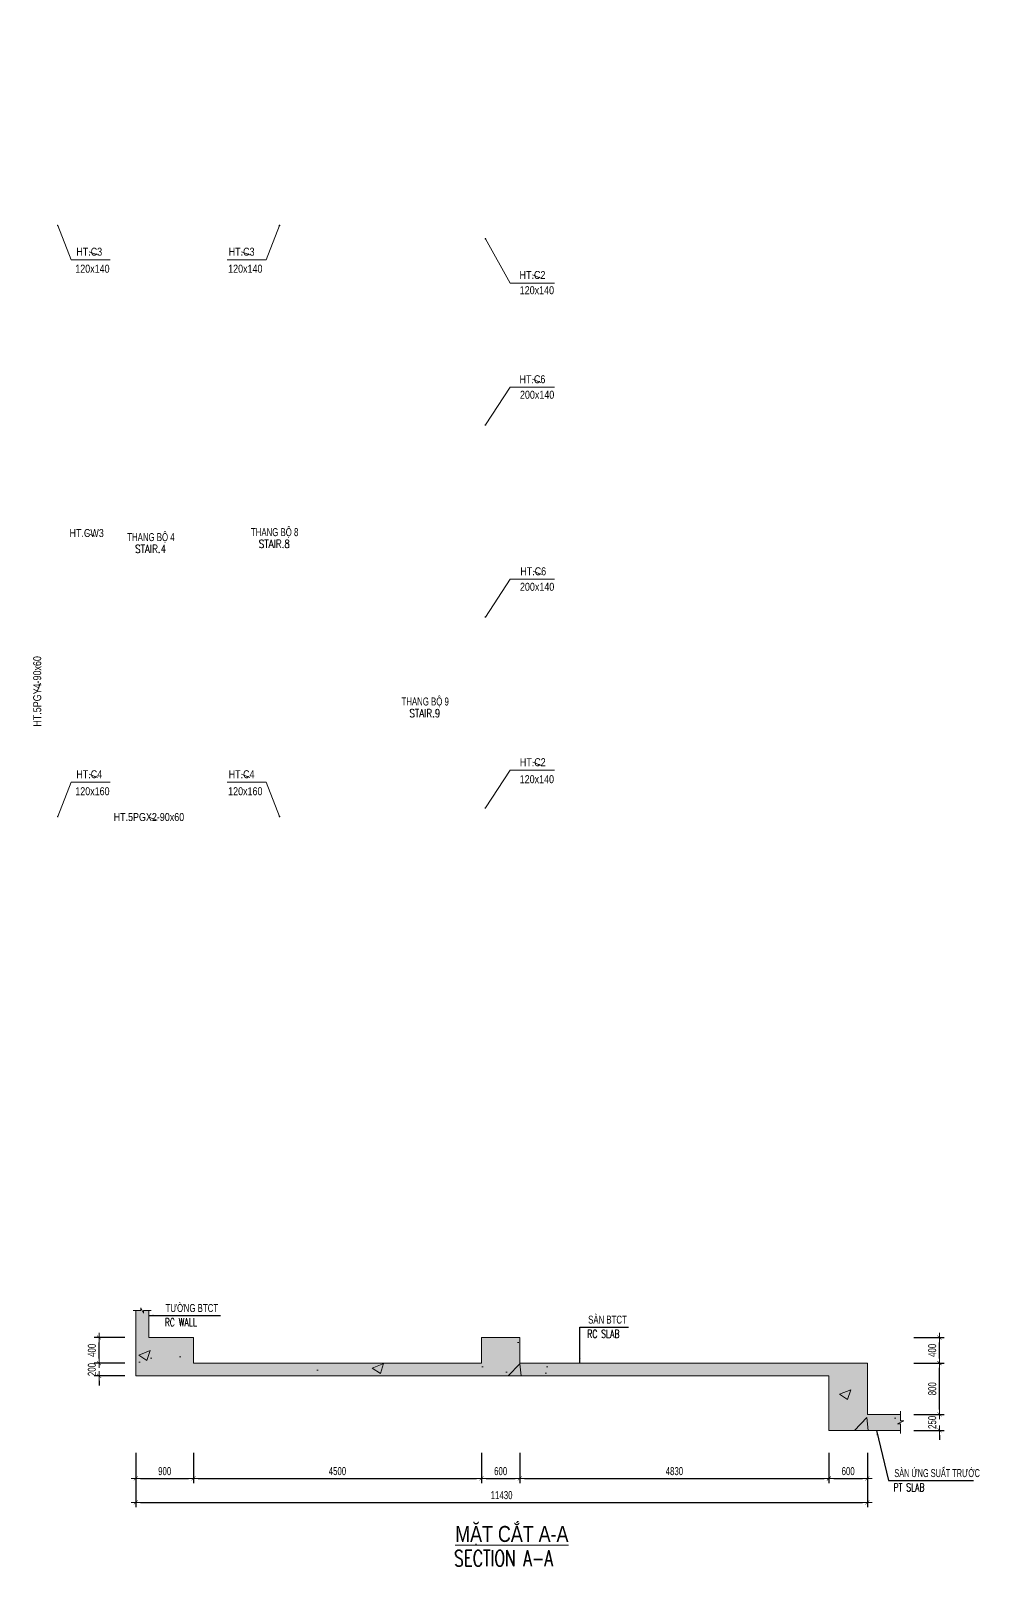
# Model space of a CAD drawing. Header units: millimetres. Extents: x 113821 to 215784, y -27310 to 46678.
# Drawn here: x 170285 to 215784, y -25287 to 46678 of the extents above; entities that cross this region are included whole.
import ezdxf
from ezdxf.enums import TextEntityAlignment as Align

# ---------------------------------------------------------------- set-up
doc = ezdxf.new("R2010")
doc.units = ezdxf.units.MM
doc.layers.get('Defpoints').update_dxf_attribs({"color": 151, "lineweight": 9})
for name, color, linetype, lineweight in [('$0$NDC_S_ANNO', 7, 'Continuous', 20), ('$0$NDC_S_DIM', 1, 'Continuous', 15), ('NDC_S_BEAM NAME', 7, 'Continuous', 9), ('NDC_S_COLUMN NAME', 7, 'Continuous', 9), ('NDC_S_DIM', 1, 'Continuous', 15), ('NDC_S_ENG TEXT', 2, 'Continuous', 20), ('NDC_S_ENG TITLE', 3, 'Continuous', 20), ('NDC_S_HATCH MATERIAL', 8, 'Continuous', 13), ('NDC_S_LEADER', 1, 'Continuous', 15), ('NDC_S_VN TEXT', 7, 'Continuous', 20)]:
    doc.layers.add(name, color=color, linetype=linetype, lineweight=lineweight)
doc.styles.add('$0$ARIAL', font='arial.ttf', dxfattribs={"width": 0.8})
doc.styles.add('$0$NDC_DIM', font='', dxfattribs={"width": 0.75})
doc.styles.add('$0$NDC_EN TXT', font='romans.shx', dxfattribs={"width": 0.8})
doc.styles.add('NDC_BAR 2', font='romans.shx', dxfattribs={"width": 0.8})
doc.styles.add('NDC_DIM', font='', dxfattribs={"width": 0.75})
doc.styles.add('NDC_VIE TXT', font='arial.ttf', dxfattribs={"width": 0.8})
doc.styles.get('$0$NDC_DIM').set_extended_font_data('Dotum')
doc.styles.get('NDC_DIM').set_extended_font_data('Dotum')
doc.dimstyles.new('$0$NDC_dim_iso', dxfattribs={"dimtxt": 2.5, "dimasz": 1, "dimexe": 1.5, "dimexo": 2.5, "dimgap": 1, "dimtad": 1, "dimdec": 0, "dimzin": 0, "dimdsep": 46, "dimtxsty": '$0$NDC_DIM', "dimblk": '$0$DIMMARK', "dimcen": 0.09, "dimdle": 1.2, "dimclrd": 1, "dimclre": 1, "dimclrt": 3, "dimadec": 0, "dimazin": 0, "dimtfac": 1, "dimtdec": 0, "dimtix": 1, "dimtofl": 0, "dimtmove": 0, "dimatfit": 3, "dimfxl": 8, "dimfxlon": 1, "dimtolj": 1, "dimtzin": 0, "dimarcsym": 0})
doc.dimstyles.new('NDC_dim_150', dxfattribs={"dimscale": 150, "dimtxt": 2.5, "dimasz": 1.5, "dimexe": 1.5, "dimexo": 2.5, "dimgap": 1, "dimtad": 1, "dimdec": 0, "dimzin": 0, "dimdsep": 46, "dimtxsty": 'NDC_DIM', "dimblk": 'DIMMARK', "dimcen": 0.09, "dimdle": 1.2, "dimclrd": 1, "dimclre": 1, "dimclrt": 3, "dimadec": 0, "dimazin": 0, "dimtfac": 1, "dimtdec": 0, "dimtix": 1, "dimtofl": 0, "dimtmove": 0, "dimatfit": 3, "dimfxl": 8, "dimfxlon": 1, "dimtolj": 1, "dimtzin": 0, "dimarcsym": 0})
doc.dimstyles.new('NDC_dim_200', dxfattribs={"dimscale": 200, "dimtxt": 2.5, "dimasz": 1.5, "dimexe": 1.5, "dimexo": 2.5, "dimgap": 1, "dimtad": 1, "dimdec": 0, "dimzin": 0, "dimdsep": 46, "dimtxsty": 'NDC_DIM', "dimblk": 'DIMMARK', "dimcen": 0.09, "dimdle": 1.2, "dimclrd": 1, "dimclre": 1, "dimclrt": 3, "dimadec": 0, "dimazin": 0, "dimtfac": 1, "dimtdec": 0, "dimtix": 1, "dimtofl": 0, "dimtmove": 0, "dimatfit": 3, "dimfxl": 6, "dimfxlon": 1, "dimtolj": 1, "dimtzin": 0, "dimarcsym": 0})

# ---------------------------------------------------------------- blocks, each defined once
blk = doc.blocks.new('$0$DIMMARK')
at = {"layer": '$0$NDC_S_DIM', "color": 1}
blk.add_line((-1.5, 0), (1, 0), dxfattribs=at)
at = {"layer": '$0$NDC_S_DIM', "color": 2, "const_width": 0.1}
blk.add_lwpolyline([(-0.42, -0.42), (0.42, 0.42)], dxfattribs=at)
blk = doc.blocks.new('DIMMARK')
at = {"layer": 'NDC_S_DIM', "color": 1}
blk.add_line((-1.5, 0), (1, 0), dxfattribs=at)
at = {"layer": 'NDC_S_DIM', "color": 2, "const_width": 0.1}
blk.add_lwpolyline([(-0.42, -0.42), (0.42, 0.42)], dxfattribs=at)
blk = doc.blocks.new('*D19')
at = {"layer": 'Defpoints', "color": 0, "ltscale": 100, "transparency": 16777216}
for p in [(175215, -18916), (177915, -18916), (177915, -21167)]:
    blk.add_point(p, dxfattribs=at)
at = {"layer": 'NDC_S_DIM', "color": 1, "lineweight": -2, "ltscale": 100, "transparency": 16777216}
for p, q in [((175215, -19967), (175215, -21392)), ((177915, -19967), (177915, -21392)), ((175440, -21167), (177690, -21167))]:
    blk.add_line(p, q, dxfattribs=at)
at = {"layer": 'NDC_S_DIM', "color": 1, "lineweight": -2, "ltscale": 100, "transparency": 16777216, "xscale": 225, "yscale": 225, "zscale": 225, "rotation": 180}
blk.add_blockref('DIMMARK', (175215, -21167), dxfattribs=at)
at = {"layer": 'NDC_S_DIM', "color": 1, "lineweight": -2, "ltscale": 100, "transparency": 16777216, "xscale": 225, "yscale": 225, "zscale": 225}
blk.add_blockref('DIMMARK', (177915, -21167), dxfattribs=at)
at = {"layer": 'NDC_S_DIM', "color": 3, "ltscale": 100, "transparency": 16777216, "insert": (176565, -20829), "char_height": 375, "attachment_point": 5, "style": 'NDC_DIM'}
blk.add_mtext('\\A1;900', dxfattribs=at)
blk = doc.blocks.new('*D20')
at = {"layer": 'Defpoints', "color": 0, "ltscale": 100, "transparency": 16777216}
for p in [(177915, -18916), (191415, -18916), (191415, -21167)]:
    blk.add_point(p, dxfattribs=at)
at = {"layer": 'NDC_S_DIM', "color": 1, "lineweight": -2, "ltscale": 100, "transparency": 16777216}
for p, q in [((177915, -19967), (177915, -21392)), ((191415, -19967), (191415, -21392)), ((178140, -21167), (191190, -21167))]:
    blk.add_line(p, q, dxfattribs=at)
at = {"layer": 'NDC_S_DIM', "color": 1, "lineweight": -2, "ltscale": 100, "transparency": 16777216, "xscale": 225, "yscale": 225, "zscale": 225, "rotation": 180}
blk.add_blockref('DIMMARK', (177915, -21167), dxfattribs=at)
at = {"layer": 'NDC_S_DIM', "color": 1, "lineweight": -2, "ltscale": 100, "transparency": 16777216, "xscale": 225, "yscale": 225, "zscale": 225}
blk.add_blockref('DIMMARK', (191415, -21167), dxfattribs=at)
at = {"layer": 'NDC_S_DIM', "color": 3, "ltscale": 100, "transparency": 16777216, "insert": (184665, -20829), "char_height": 375, "attachment_point": 5, "style": 'NDC_DIM'}
blk.add_mtext('\\A1;4500', dxfattribs=at)
blk = doc.blocks.new('*D21')
at = {"layer": 'Defpoints', "color": 0, "ltscale": 100, "transparency": 16777216}
for p in [(191415, -18916), (193215, -18916), (193215, -21167)]:
    blk.add_point(p, dxfattribs=at)
at = {"layer": 'NDC_S_DIM', "color": 1, "lineweight": -2, "ltscale": 100, "transparency": 16777216}
for p, q in [((191415, -19967), (191415, -21392)), ((193215, -19967), (193215, -21392)), ((191640, -21167), (192990, -21167))]:
    blk.add_line(p, q, dxfattribs=at)
at = {"layer": 'NDC_S_DIM', "color": 1, "lineweight": -2, "ltscale": 100, "transparency": 16777216, "xscale": 225, "yscale": 225, "zscale": 225, "rotation": 180}
blk.add_blockref('DIMMARK', (191415, -21167), dxfattribs=at)
at = {"layer": 'NDC_S_DIM', "color": 1, "lineweight": -2, "ltscale": 100, "transparency": 16777216, "xscale": 225, "yscale": 225, "zscale": 225}
blk.add_blockref('DIMMARK', (193215, -21167), dxfattribs=at)
at = {"layer": 'NDC_S_DIM', "color": 3, "ltscale": 100, "transparency": 16777216, "insert": (192315, -20829), "char_height": 375, "attachment_point": 5, "style": 'NDC_DIM'}
blk.add_mtext('\\A1;600', dxfattribs=at)
blk = doc.blocks.new('*D22')
at = {"layer": 'Defpoints', "color": 0, "ltscale": 100, "transparency": 16777216}
for p in [(193215, -18916), (207705, -18916), (207705, -21167)]:
    blk.add_point(p, dxfattribs=at)
at = {"layer": 'NDC_S_DIM', "color": 1, "lineweight": -2, "ltscale": 100, "transparency": 16777216}
for p, q in [((193215, -19967), (193215, -21392)), ((207705, -19967), (207705, -21392)), ((193440, -21167), (207480, -21167))]:
    blk.add_line(p, q, dxfattribs=at)
at = {"layer": 'NDC_S_DIM', "color": 1, "lineweight": -2, "ltscale": 100, "transparency": 16777216, "xscale": 225, "yscale": 225, "zscale": 225, "rotation": 180}
blk.add_blockref('DIMMARK', (193215, -21167), dxfattribs=at)
at = {"layer": 'NDC_S_DIM', "color": 1, "lineweight": -2, "ltscale": 100, "transparency": 16777216, "xscale": 225, "yscale": 225, "zscale": 225}
blk.add_blockref('DIMMARK', (207705, -21167), dxfattribs=at)
at = {"layer": 'NDC_S_DIM', "color": 3, "ltscale": 100, "transparency": 16777216, "insert": (200460, -20829), "char_height": 375, "attachment_point": 5, "style": 'NDC_DIM'}
blk.add_mtext('\\A1;4830', dxfattribs=at)
blk = doc.blocks.new('*D23')
at = {"layer": 'Defpoints', "color": 0, "ltscale": 100, "transparency": 16777216}
for p in [(207705, -18916), (209505, -18916), (209505, -21167)]:
    blk.add_point(p, dxfattribs=at)
at = {"layer": 'NDC_S_DIM', "color": 1, "lineweight": -2, "ltscale": 100, "transparency": 16777216}
for p, q in [((207705, -19967), (207705, -21392)), ((209505, -19967), (209505, -21392)), ((207930, -21167), (209280, -21167))]:
    blk.add_line(p, q, dxfattribs=at)
at = {"layer": 'NDC_S_DIM', "color": 1, "lineweight": -2, "ltscale": 100, "transparency": 16777216, "xscale": 225, "yscale": 225, "zscale": 225, "rotation": 180}
blk.add_blockref('DIMMARK', (207705, -21167), dxfattribs=at)
at = {"layer": 'NDC_S_DIM', "color": 1, "lineweight": -2, "ltscale": 100, "transparency": 16777216, "xscale": 225, "yscale": 225, "zscale": 225}
blk.add_blockref('DIMMARK', (209505, -21167), dxfattribs=at)
at = {"layer": 'NDC_S_DIM', "color": 3, "ltscale": 100, "transparency": 16777216, "insert": (208605, -20829), "char_height": 375, "attachment_point": 5, "style": 'NDC_DIM'}
blk.add_mtext('\\A1;600', dxfattribs=at)
blk = doc.blocks.new('*D24')
at = {"layer": 'Defpoints', "color": 0, "ltscale": 100, "transparency": 16777216}
for p in [(175215, -18916), (209505, -18916), (209505, -22292)]:
    blk.add_point(p, dxfattribs=at)
at = {"layer": 'NDC_S_DIM', "color": 1, "lineweight": -2, "ltscale": 100, "transparency": 16777216}
for p, q in [((175215, -21092), (175215, -22517)), ((209505, -21092), (209505, -22517)), ((175440, -22292), (209280, -22292))]:
    blk.add_line(p, q, dxfattribs=at)
at = {"layer": 'NDC_S_DIM', "color": 1, "lineweight": -2, "ltscale": 100, "transparency": 16777216, "xscale": 225, "yscale": 225, "zscale": 225, "rotation": 180}
blk.add_blockref('DIMMARK', (175215, -22292), dxfattribs=at)
at = {"layer": 'NDC_S_DIM', "color": 1, "lineweight": -2, "ltscale": 100, "transparency": 16777216, "xscale": 225, "yscale": 225, "zscale": 225}
blk.add_blockref('DIMMARK', (209505, -22292), dxfattribs=at)
at = {"layer": 'NDC_S_DIM', "color": 3, "ltscale": 100, "transparency": 16777216, "insert": (192360, -21954), "char_height": 375, "attachment_point": 5, "style": 'NDC_DIM'}
blk.add_mtext('\\A1;11430', dxfattribs=at)
blk = doc.blocks.new('*D25')
at = {"layer": 'Defpoints', "color": 0, "ltscale": 100, "transparency": 16777216}
for p in [(210064, -18166), (212886, -18166), (210064, -18916)]:
    blk.add_point(p, dxfattribs=at)
at = {"layer": 'NDC_S_DIM', "color": 1, "lineweight": -2, "ltscale": 100, "transparency": 16777216}
for p, q in [((212886, -17941), (212886, -17716)), ((211686, -18166), (213111, -18166)), ((211686, -18916), (213111, -18916)), ((212886, -19141), (212886, -19366))]:
    blk.add_line(p, q, dxfattribs=at)
at = {"layer": 'NDC_S_DIM', "color": 1, "lineweight": -2, "ltscale": 100, "transparency": 16777216, "xscale": 225, "yscale": 225, "zscale": 225}
for p, rotation in [((212886, -18166), 270), ((212886, -18916), 90)]:
    blk.add_blockref('DIMMARK', p, dxfattribs=dict(at, rotation=rotation))
at = {"layer": 'NDC_S_DIM', "color": 3, "ltscale": 100, "transparency": 16777216, "insert": (212548, -18541), "char_height": 375, "attachment_point": 5, "rotation": 90, "style": 'NDC_DIM'}
blk.add_mtext('\\A1;250', dxfattribs=at)
blk = doc.blocks.new('*D26')
at = {"layer": 'Defpoints', "color": 0, "ltscale": 100, "transparency": 16777216}
for p in [(209505, -15766), (212886, -15766), (210064, -18166)]:
    blk.add_point(p, dxfattribs=at)
at = {"layer": 'NDC_S_DIM', "color": 1, "lineweight": -2, "ltscale": 100, "transparency": 16777216}
for p, q in [((211686, -15766), (213111, -15766)), ((212886, -17941), (212886, -15991)), ((211686, -18166), (213111, -18166))]:
    blk.add_line(p, q, dxfattribs=at)
at = {"layer": 'NDC_S_DIM', "color": 1, "lineweight": -2, "ltscale": 100, "transparency": 16777216, "xscale": 225, "yscale": 225, "zscale": 225}
for p, rotation in [((212886, -15766), 90), ((212886, -18166), 270)]:
    blk.add_blockref('DIMMARK', p, dxfattribs=dict(at, rotation=rotation))
at = {"layer": 'NDC_S_DIM', "color": 3, "ltscale": 100, "transparency": 16777216, "insert": (212548, -16966), "char_height": 375, "attachment_point": 5, "rotation": 90, "style": 'NDC_DIM'}
blk.add_mtext('\\A1;800', dxfattribs=at)
blk = doc.blocks.new('*D27')
at = {"layer": 'Defpoints', "color": 0, "ltscale": 100, "transparency": 16777216}
for p in [(193215, -14566), (212886, -14566), (209505, -15766)]:
    blk.add_point(p, dxfattribs=at)
at = {"layer": 'NDC_S_DIM', "color": 1, "lineweight": -2, "ltscale": 100, "transparency": 16777216}
for p, q in [((211686, -14566), (213111, -14566)), ((212886, -15541), (212886, -14791)), ((211686, -15766), (213111, -15766))]:
    blk.add_line(p, q, dxfattribs=at)
at = {"layer": 'NDC_S_DIM', "color": 1, "lineweight": -2, "ltscale": 100, "transparency": 16777216, "xscale": 225, "yscale": 225, "zscale": 225}
for p, rotation in [((212886, -14566), 90), ((212886, -15766), 270)]:
    blk.add_blockref('DIMMARK', p, dxfattribs=dict(at, rotation=rotation))
at = {"layer": 'NDC_S_DIM', "color": 3, "ltscale": 100, "transparency": 16777216, "insert": (212548, -15166), "char_height": 375, "attachment_point": 5, "rotation": 90, "style": 'NDC_DIM'}
blk.add_mtext('\\A1;400', dxfattribs=at)
blk = doc.blocks.new('*D28')
at = {"layer": 'Defpoints', "color": 0, "ltscale": 100, "transparency": 16777216}
for p in [(173490, -15766), (178617, -15766), (178617, -16366)]:
    blk.add_point(p, dxfattribs=at)
at = {"layer": 'NDC_S_DIM', "color": 1, "lineweight": -2, "ltscale": 100, "transparency": 16777216}
for p, q in [((174690, -15766), (173265, -15766)), ((173490, -15541), (173490, -15316)), ((174690, -16366), (173265, -16366)), ((173490, -16591), (173490, -16816))]:
    blk.add_line(p, q, dxfattribs=at)
at = {"layer": 'NDC_S_DIM', "color": 1, "lineweight": -2, "ltscale": 100, "transparency": 16777216, "xscale": 225, "yscale": 225, "zscale": 225}
for p, rotation in [((173490, -15766), 270), ((173490, -16366), 90)]:
    blk.add_blockref('DIMMARK', p, dxfattribs=dict(at, rotation=rotation))
at = {"layer": 'NDC_S_DIM', "color": 3, "ltscale": 100, "transparency": 16777216, "insert": (173152, -16066), "char_height": 375, "attachment_point": 5, "rotation": 90, "style": 'NDC_DIM'}
blk.add_mtext('\\A1;200', dxfattribs=at)
blk = doc.blocks.new('*D29')
at = {"layer": 'Defpoints', "color": 0, "ltscale": 100, "transparency": 16777216}
for p in [(173490, -14566), (177915, -14566), (178617, -15766)]:
    blk.add_point(p, dxfattribs=at)
at = {"layer": 'NDC_S_DIM', "color": 1, "lineweight": -2, "ltscale": 100, "transparency": 16777216}
for p, q in [((174690, -14566), (173265, -14566)), ((173490, -15541), (173490, -14791)), ((174690, -15766), (173265, -15766))]:
    blk.add_line(p, q, dxfattribs=at)
at = {"layer": 'NDC_S_DIM', "color": 1, "lineweight": -2, "ltscale": 100, "transparency": 16777216, "xscale": 225, "yscale": 225, "zscale": 225}
for p, rotation in [((173490, -14566), 90), ((173490, -15766), 270)]:
    blk.add_blockref('DIMMARK', p, dxfattribs=dict(at, rotation=rotation))
at = {"layer": 'NDC_S_DIM', "color": 3, "ltscale": 100, "transparency": 16777216, "insert": (173152, -15166), "char_height": 375, "attachment_point": 5, "rotation": 90, "style": 'NDC_DIM'}
blk.add_mtext('\\A1;400', dxfattribs=at)
blk = doc.blocks.new('*U10')
at = {"layer": '$0$NDC_S_ANNO', "ltscale": 0.8, "style": '$0$ARIAL', "width": 0.8, "flags": 1}
blk.add_attdef('CHU_THICH', text='', height=2.5, dxfattribs=at).set_placement((0, 0), align=Align.MIDDLE_CENTER)
at = {"layer": '$0$NDC_S_ANNO', "ltscale": 0.8, "style": '$0$ARIAL', "width": 0.8}
blk.add_attdef('TEN', text='', height=2.5, dxfattribs=at).set_placement((-2.58, 1.03), align=Align.MIDDLE_CENTER)
at = {"layer": 'Defpoints'}
blk.add_leader([(0, 0), (-2.58, 1.03)], dimstyle='$0$NDC_dim_iso', override={"dimgap": 0.625, "dimtad": 0}, dxfattribs=at)
blk = doc.blocks.new('Name col F6-F8')
at = {"layer": 'NDC_S_COLUMN NAME'}
ref = blk.add_blockref('*U10', (-2186, 37431), dxfattribs=dict(at, xscale=-150, yscale=150, zscale=150))
ref.add_attrib('TEN', 'PD.C61', dxfattribs={"layer": '$0$NDC_S_ANNO', "ltscale": 0.8, "height": 375, "style": '$0$ARIAL', "width": 0.8}).set_placement((-1816, 37585), align=Align.MIDDLE_CENTER)
ref = blk.add_blockref('*U10', (7464, 37431), dxfattribs=dict(at, xscale=-150, yscale=150, zscale=150))
ref.add_attrib('TEN', 'PD.C61', dxfattribs={"layer": '$0$NDC_S_ANNO', "ltscale": 0.8, "height": 375, "style": '$0$ARIAL', "width": 0.8}).set_placement((7834, 37585), align=Align.MIDDLE_CENTER)
ref = blk.add_blockref('*U10', (17864, 37051), dxfattribs=dict(at, xscale=-150, yscale=150, zscale=150))
ref.add_attrib('TEN', 'PD.C61', dxfattribs={"layer": '$0$NDC_S_ANNO', "ltscale": 0.8, "height": 375, "style": '$0$ARIAL', "width": 0.8}).set_placement((18234, 37205), align=Align.MIDDLE_CENTER)
ref = blk.add_blockref('*U10', (28264, 33994), dxfattribs=dict(at, xscale=-150, yscale=150, zscale=150))
ref.add_attrib('TEN', 'PD.C62', dxfattribs={"layer": '$0$NDC_S_ANNO', "ltscale": 0.8, "height": 375, "style": '$0$ARIAL', "width": 0.8}).set_placement((28634, 34148), align=Align.MIDDLE_CENTER)
ref = blk.add_blockref('*U10', (-3886, 32031), dxfattribs=dict(at, xscale=-150, yscale=150, zscale=150))
ref.add_attrib('TEN', 'PD.C53', dxfattribs={"layer": '$0$NDC_S_ANNO', "ltscale": 0.8, "height": 375, "style": '$0$ARIAL', "width": 0.8}).set_placement((-3516, 32185), align=Align.MIDDLE_CENTER)
at = {"layer": 'NDC_S_COLUMN NAME', "xscale": 150, "yscale": 150, "zscale": 150}
for p, values in [((11702, 27267), {'TEN': 'HT.C3'}), ((22056, 27267), {'TEN': 'HT.C3'}), ((32489, 27267), {'TEN': 'HT.C3'}), ((42867, 27267), {'TEN': 'HT.C3'}), ((50009, 27267), {'TEN': 'HT.C3'}), ((3182, 26617), {'TEN': 'HT.C1'}), ((63645, 26176), {'TEN': 'HT.C2'}), ((3478, 21731), {'TEN': 'HT.C5'}), ((63642, 21290), {'TEN': 'HT.C6'}), ((3516, 12731), {'TEN': 'HT.C5'}), ((63679, 12290), {'TEN': 'HT.C6'}), ((3194, 3784), {'TEN': 'HT.C1'}), ((63658, 3343), {'TEN': 'HT.C2'}), ((11702, 2778), {'TEN': 'HT.C4'}), ((22056, 2778), {'TEN': 'HT.C4'}), ((32489, 2778), {'TEN': 'HT.C4'}), ((42867, 2778), {'TEN': 'HT.C4'}), ((50009, 2778), {'TEN': 'HT.C4'})]:
    blk.add_blockref('*U10', p, dxfattribs=at).add_auto_attribs(values)
at = {"layer": 'NDC_S_COLUMN NAME'}
ref = blk.add_blockref('*U10', (-4486, 21731), dxfattribs=dict(at, xscale=-150, yscale=150, zscale=150))
ref.add_attrib('TEN', 'PD.C56', dxfattribs={"layer": '$0$NDC_S_ANNO', "ltscale": 0.8, "height": 375, "style": '$0$ARIAL', "width": 0.8}).set_placement((-4116, 21885), align=Align.MIDDLE_CENTER)
ref = blk.add_blockref('*U10', (-4486, 12731), dxfattribs=dict(at, xscale=-150, yscale=150, zscale=150))
ref.add_attrib('TEN', 'PD.C59', dxfattribs={"layer": '$0$NDC_S_ANNO', "ltscale": 0.8, "height": 375, "style": '$0$ARIAL', "width": 0.8}).set_placement((-4116, 12885), align=Align.MIDDLE_CENTER)
ref = blk.add_blockref('*U10', (-3886, -1972), dxfattribs=dict(at, xscale=-150, yscale=150, zscale=150))
ref.add_attrib('TEN', 'PD.C60', dxfattribs={"layer": '$0$NDC_S_ANNO', "ltscale": 0.8, "height": 375, "style": '$0$ARIAL', "width": 0.8}).set_placement((-3516, -1818), align=Align.MIDDLE_CENTER)
at = {"layer": 'NDC_S_COLUMN NAME', "style": 'NDC_VIE TXT', "width": 0.8}
for s, p in [('D80', (-2487, 36601)), ('D80', (7163, 36601)), ('D80', (17563, 36221)), ('D80', (27963, 33164)), ('D80', (-4187, 31201)), ('120x140', (10625, 26437)), ('120x140', (21025, 26437)), ('120x140', (31425, 26437)), ('120x140', (41825, 26437)), ('120x140', (48991, 26437)), ('120x120', (2196, 25787)), ('120x140', (62660, 25428)), ('D80', (-4787, 20901)), ('200x150', (2507, 20901)), ('200x140', (62671, 20530)), ('D80', (-4787, 11901)), ('200x150', (2507, 11901)), ('200x140', (62671, 11530)), ('120x120', (2195, 2955)), ('120x140', (62659, 2513)), ('120x160', (10625, 1949)), ('120x160', (21025, 1949)), ('120x160', (31425, 1949)), ('120x160', (41825, 1949)), ('120x160', (48991, 1949)), ('D80', (-4187, -2801))]:
    blk.add_text(s, height=375, dxfattribs=at).set_placement(p)
at = {"layer": 'NDC_S_LEADER', "ltscale": 100}
for points in [[(150, 35000), (-681, 37208), (-2504, 37208)], [(9800, 35000), (8969, 37208), (7146, 37208)], [(20200, 34620), (19369, 36828), (17546, 36828)], [(30600, 31563), (29769, 33771), (27946, 33771)], [(-1550, 29600), (-2381, 31808), (-4204, 31808)], [(9800, 28650), (10431, 27044), (12254, 27044)], [(20200, 28650), (20831, 27044), (22654, 27044)], [(30600, 28650), (31231, 27044), (33054, 27044)], [(41000, 28650), (41631, 27044), (43454, 27044)], [(51400, 28650), (50769, 27044), (48946, 27044)], [(1170, 28028), (2001, 26394), (3824, 26394)], [(61050, 28028), (62215, 25953), (64288, 25953)], [(-2150, 19300), (-2981, 21508), (-4804, 21508)], [(1470, 19300), (2301, 21508), (4124, 21508)], [(61050, 19300), (62215, 21067), (64288, 21067)], [(-2150, 10300), (-2981, 12508), (-4804, 12508)], [(1470, 10300), (2301, 12508), (4124, 12508)], [(61050, 10300), (62215, 12067), (64288, 12067)], [(1170, 1353), (2001, 3562), (3824, 3562)], [(61050, 1353), (62215, 3120), (64288, 3120)], [(9800, 950), (10431, 2556), (12254, 2556)], [(20200, 950), (20831, 2556), (22654, 2556)], [(30600, 950), (31231, 2556), (33054, 2556)], [(41000, 950), (41631, 2556), (43454, 2556)], [(51400, 950), (50769, 2556), (48946, 2556)], [(-1550, 0), (-2381, -2194), (-4204, -2194)]]:
    blk.add_leader(points, dimstyle='NDC_dim_200', override={"dimgap": 1, "dimtad": 0, "dimldrblk": 'DotSmall'}, dxfattribs=at)

msp = doc.modelspace()

# ---------------------------------------------------------------- hatches: boundary and pattern name
at = {"layer": 'NDC_S_HATCH MATERIAL', "ltscale": 100}
h = msp.add_hatch(dxfattribs=at)
h.set_pattern_fill('BT-01', color=256, scale=80, pattern_type=2)
h.set_pattern_definition([(50, (-1310.73, 26430.1), (573.8081, -50.2017), [60, -660]), (355, (-1310.73, 26430.1), (-111.001, 601.7537), [48, -528]), (100.4514, (-1262.9, 26425.94), (462.8075, 551.5516), [50.9922, -560.9137]), (46.1842, (-1310.7, 26590.1), (853.7928, -132.4152), [90, -990]), (96.6356, (-1239.6, 26579.1), (747.7302, 779.2943), [76.4882, -841.3704]), (351.1842, (-1310.7, 26590.1), (747.7296, 779.295), [72, -792]), (21, (-1230.73, 26550.1), (477.5256, -322.0951), [60, -660]), (326, (-1230.73, 26550.1), (194.6523, 580.12), [48, -528]), (71.4514, (-1190.94, 26523.3), (672.1781, 258.0244), [50.9922, -560.9137]), (37.5, (-1310.73, 26430.12), (9.72788, 266.31508), [0, -521.6, 0, -536, 0, -530]), (7.5, (-1310.73, 26430.12), (210.45563, 315.52937), [0, -305.6, 0, -509.6, 0, -202]), (327.5, (-1489.13, 26430.12), (427.05795, -18.0439), [0, -200, 0, -624, 0, -828]), (317.5, (-1569.13, 26430.12), (466.54894, 80.084), [0, -260, 0, -414.4, 0, -588]), (45, (-1310.73, 26430.12), (-240.4163, 240.4163), []), (45, (-1310.73, 26528.12), (-240.4163, 240.4163), [])])
h.paths.add_polyline_path([(211063, -18916.3), (211063, -18616.3), (210913, -18616.3), (211213, -18466.3), (211063, -18466.3), (211063, -18166.3), (209505.2, -18166.3), (209505.2, -15766.3), (193215.2, -15766.3), (193215.2, -14566.3), (191415.2, -14566.3), (191415.2, -15766.3), (177915.2, -15766.3), (177915.2, -14566.3), (175815.2, -14566.3), (175815.2, -13301.1), (175575.2, -13301.1), (175575.2, -13421.1), (175455.2, -13181.1), (175455.2, -13301.1), (175215.2, -13301.1), (175215.2, -16366.3), (207705.2, -16366.3), (207705.2, -18916.3)])
h = msp.add_hatch(dxfattribs=at)
h.set_pattern_fill('AR-CONC', color=256, scale=30)
h.set_pattern_definition([(50, (-218145, -56564.6), (5465.54, -478.173), [571.5, -6286.5]), (355, (-218145, -56564.6), (-1057.3, 5731.705), [457.2, -5029.22]), (100.4514, (-217689.4, -56604.5), (4408.24, 5253.53), [485.7, -5342.71]), (46.1842, (-218145, -55040.6), (8132.37, -1261.27), [857.25, -9429.75]), (96.6356, (-217467, -55146), (7122.12, 7422.78), [728.55, -8014.07]), (351.1842, (-218145, -55041), (7122.12, 7422.78), [685.8, -7543.79]), (21, (-217383, -55421.6), (4548.43, -3067.956), [571.5, -6286.5]), (326, (-217383, -55421.6), (1854.06, 5525.64), [457.2, -5029.2]), (71.4514, (-217004, -55677.3), (6402.49, 2457.68), [485.7, -5342.7]), (37.5, (-218144.8, -56564.6), (92.658, 2536.651), [0, -4968.24, 0, -5105.4, 0, -5048.25]), (7.5, (-218144.8, -56564.6), (2004.59, 3005.417), [0, -2910.84, 0, -4853.94, 0, -1924.05]), (327.5, (-219844, -56564.6), (4067.718, -171.862), [0, -1905, 0, -5943.6, 0, -7886.7]), (317.5, (-220606, -56564.6), (4443.875, 762.795), [0, -2476.5, 0, -3947.16, 0, -5600.7])])
h.paths.add_polyline_path([(209505.2, -15766.3), (193215.2, -15766.3), (193215.2, -14566.3), (191415.2, -14566.3), (191415.2, -15766.3), (177915.2, -15766.3), (177915.2, -14566.3), (175815.2, -14566.3), (175815.2, -13301.1), (175575.2, -13301.1), (175575.2, -13421.1), (175455.2, -13181.1), (175455.2, -13301.1), (175215.2, -13301.1), (175215.2, -16366.3), (207705.2, -16366.3), (207705.2, -18916.3), (215634.1, -18916.3), (215634.1, -18616.3), (215484.1, -18616.3), (215784.1, -18466.3), (215634.1, -18466.3), (215634.1, -18166.3), (209505.2, -18166.3)])

# ---------------------------------------------------------------- linework, layer by layer
at = {"layer": 'NDC_S_ENG TITLE', "ltscale": 100}
for points in [[(211063, -18916.3), (207705.2, -18916.3), (207705.2, -16366.3), (175215.2, -16366.3), (175215.2, -13301.1)], [(175815.2, -13301.1), (175815.2, -14566.3), (177915.2, -14566.3), (177915.2, -15766.3), (191415.2, -15766.3), (191415.2, -14566.3), (193215.2, -14566.3), (193215.2, -15766.3), (209505.2, -15766.3), (209505.2, -18166.3), (211063, -18166.3)]]:
    msp.add_lwpolyline(points, dxfattribs=at)
at = {"layer": 'NDC_S_LEADER', "ltscale": 100}
for points in [[(175095.2, -13301.1), (175455.2, -13301.1), (175455.2, -13181.1), (175575.2, -13421.1), (175575.2, -13301.1), (175935.2, -13301.1)], [(211063, -19066.3), (211063, -18616.3), (210913, -18616.3), (211213, -18466.3), (211063, -18466.3), (211063, -18016.3)]]:
    msp.add_lwpolyline(points, dxfattribs=at)

# ---------------------------------------------------------------- block references
at = {"layer": 'NDC_S_BEAM NAME', "xscale": 150, "yscale": 150, "zscale": 150}
for p, values in [((173295.8, 22982.7), {'TEN': 'HT.CW3'}), ((176213.4, 9672.7), {'TEN': 'HT.5PGX2-90x60'})]:
    msp.add_blockref('*U10', p, dxfattribs=at).add_auto_attribs(values)
at = {"layer": 'NDC_S_BEAM NAME', "xscale": 150, "yscale": 150, "zscale": 150, "rotation": 90}
msp.add_blockref('*U10', (170744, 16103.2), dxfattribs=at).add_auto_attribs({'TEN': 'HT.5PGY4-90x60'})
at = {"layer": 'NDC_S_VN TEXT'}
msp.add_blockref('Name col F6-F8', (130550, 8900), dxfattribs=at)

# ---------------------------------------------------------------- texts
at = {"layer": 'NDC_S_ENG TEXT', "style": '$0$NDC_EN TXT', "width": 0.7}
for s, height, p in [('RC WALL', 375, (176571.1, -14039.7)), ('RC SLAB', 375, (196377.8, -14582.7)), ('PT SLAB', 375, (210732.7, -21774.7)), ('SECTION A-A', 750, (190135.7, -25286.5))]:
    msp.add_text(s, height=height, dxfattribs=at).set_placement(p)
at = {"layer": 'NDC_S_VN TEXT'}
for s, style, width, p in [('THANG BỘ 4', 'NDC_VIE TXT', 0.7, (174810.7, 22758.3)), ('THANG BỘ 8', 'NDC_VIE TXT', 0.7, (180611.1, 22990.9)), ('STAIR.4', 'NDC_BAR 2', 0.8, (175178.5, 22205.2)), ('STAIR.8', 'NDC_BAR 2', 0.8, (180978.9, 22437.8)), ('THANG BỘ 9', 'NDC_VIE TXT', 0.7, (187667.7, 15055)), ('STAIR.9', 'NDC_BAR 2', 0.8, (188035.5, 14501.9)), ('TƯỜNG BTCT', 'NDC_VIE TXT', 0.7, (176609.5, -13370.9)), ('SÀN BTCT', 'NDC_VIE TXT', 0.7, (196416.1, -13913.9)), ('SÀN ỨNG SUẤT TRƯỚC', 'NDC_VIE TXT', 0.6, (210771, -21105.9))]:
    msp.add_text(s, height=375, dxfattribs=dict(at, style=style, width=width)).set_placement(p)
at = {"layer": 'NDC_S_VN TEXT', "style": 'NDC_VIE TXT', "width": 0.8}
msp.add_text('%%UMẶT CẮT A-A', height=750, dxfattribs=at).set_placement((190186, -23395.5), align=Align.TOP_LEFT)

# ---------------------------------------------------------------- dimensions: what is measured, and where the dimension line sits
at = {"layer": 'NDC_S_DIM', "ltscale": 100}
for base, p1, p2, override, picture, middle in [((173489.9, -14566.3), (178616.7, -15766.3), (177915.2, -14566.3), {"dimlfac": 0.333333}, '*D29', (173152.2, -15166.3)), ((212885.9, -14566.3), (209505.2, -15766.3), (193215.2, -14566.3), {"dimlfac": 0.333333, "dimtmove": 1}, '*D27', (212548.1, -15166.3)), ((173489.9, -15766.3), (178616.7, -16366.3), (178616.7, -15766.3), {"dimlfac": 0.333333}, '*D28', (173152.2, -16066.3)), ((212885.9, -15766.3), (210063.9, -18166.3), (209505.2, -15766.3), {"dimlfac": 0.333333, "dimtmove": 1}, '*D26', (212548.1, -16966.3)), ((212885.9, -18166.3), (210063.9, -18916.3), (210063.9, -18166.3), {"dimlfac": 0.333333, "dimtmove": 1}, '*D25', (212548.1, -18541.3))]:
    dim = msp.add_linear_dim(base=base, p1=p1, p2=p2, angle=90, dimstyle='NDC_dim_150', override=override, dxfattribs=at)
    dim.commit()
    dim.dimension.update_dxf_attribs({"geometry": picture, "text_midpoint": middle})
for base, p1, p2, override, picture, middle in [((177915.2, -21166.8), (175215.2, -18916.3), (177915.2, -18916.3), {"dimlfac": 0.333333}, '*D19', (176565.2, -20829)), ((209505.2, -22291.8), (175215.2, -18916.3), (209505.2, -18916.3), {"dimlfac": 0.333333}, '*D24', (192360.2, -21954)), ((191415.2, -21166.8), (177915.2, -18916.3), (191415.2, -18916.3), {"dimlfac": 0.333333, "dimtmove": 1}, '*D20', (184665.2, -20829)), ((193215.2, -21166.8), (191415.2, -18916.3), (193215.2, -18916.3), {"dimlfac": 0.333333, "dimtmove": 1}, '*D21', (192315.2, -20829)), ((207705.2, -21166.8), (193215.2, -18916.3), (207705.2, -18916.3), {"dimlfac": 0.333333, "dimtmove": 1}, '*D22', (200460.2, -20829)), ((209505.2, -21166.8), (207705.2, -18916.3), (209505.2, -18916.3), {"dimlfac": 0.333333, "dimtmove": 1}, '*D23', (208605.2, -20829))]:
    dim = msp.add_linear_dim(base=base, p1=p1, p2=p2, dimstyle='NDC_dim_150', override=override, dxfattribs=at)
    dim.commit()
    dim.dimension.update_dxf_attribs({"geometry": picture, "text_midpoint": middle})

# ---------------------------------------------------------------- leaders
for points in [[(175815.2, -13532.5), (179182.4, -13532.5)], [(196023.9, -15766.3), (196023.9, -14075.5), (198312.5, -14075.5)], [(209932.4, -18916.3), (210497.3, -21267.5), (214484.9, -21267.5)]]:
    msp.add_leader(points, dimstyle='NDC_dim_150', override={"dimgap": 1, "dimtad": 0}, dxfattribs=at)

doc.saveas('drawing.dxf')
